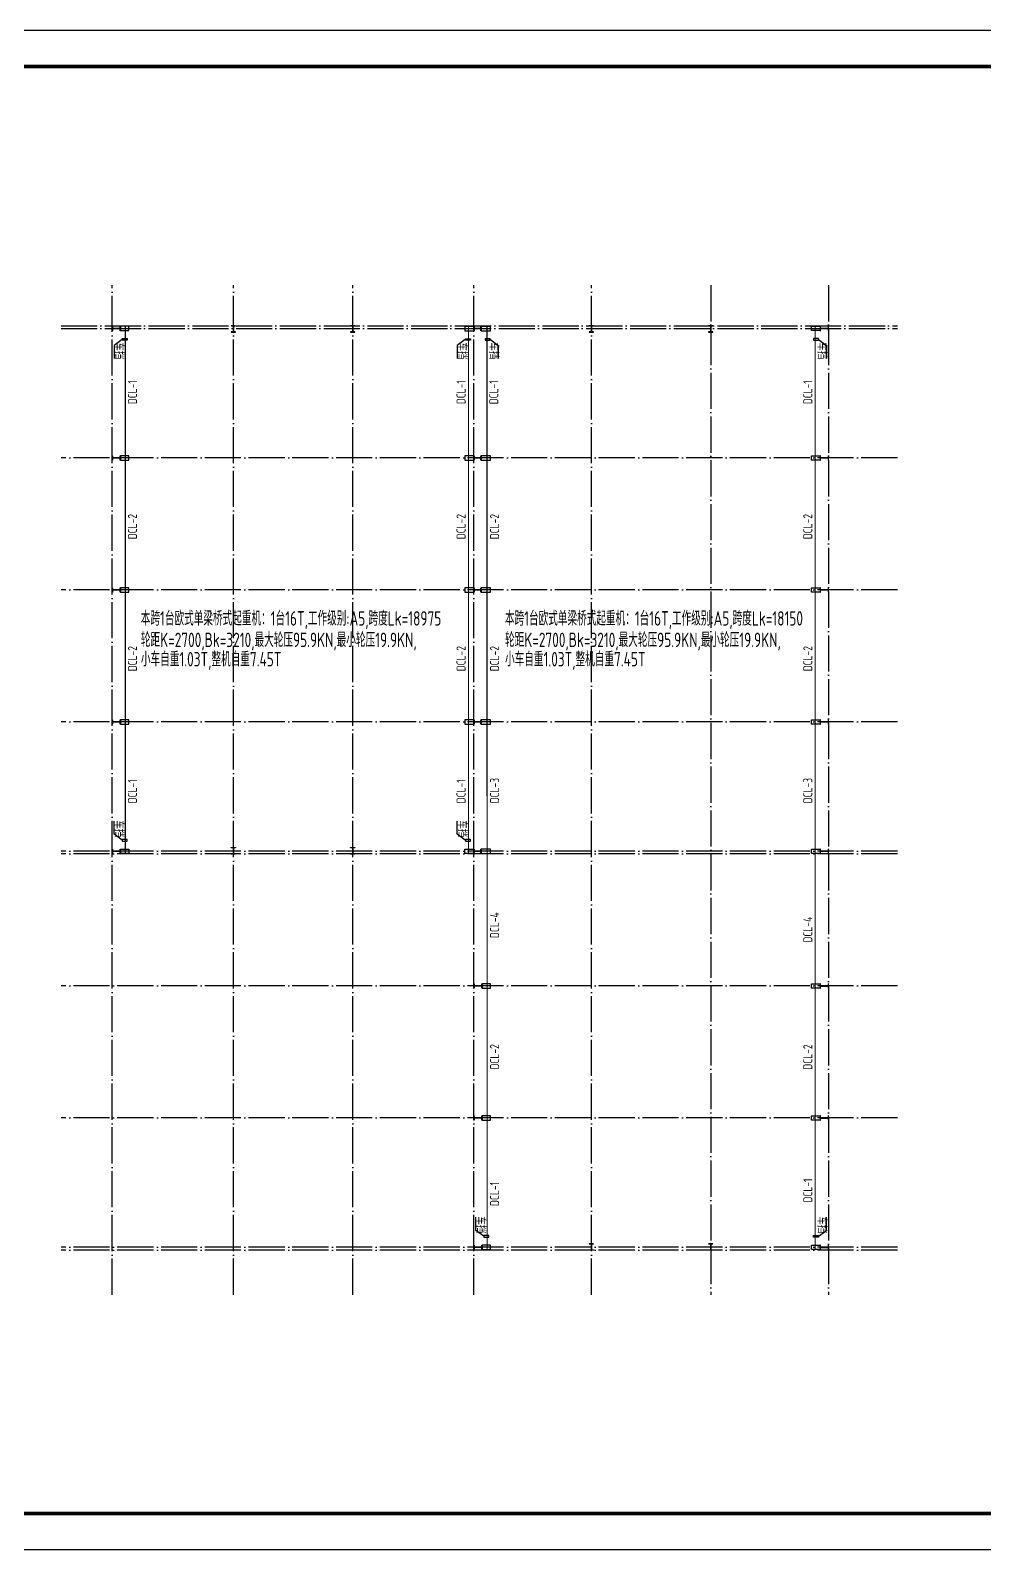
# Model space of a CAD drawing. Extents: x 69728788 to 150163257, y 20675998 to 43663798.
# Drawn here: x 75057096 to 75109863, y 21470288 to 21554288 of the extents above; entities that cross this region are included whole.
import ezdxf
from ezdxf.enums import TextEntityAlignment as Align

# ---------------------------------------------------------------- set-up
doc = ezdxf.new("R2010")
doc.units = 0
doc.header["$LTSCALE"] = 1000
doc.header["$MEASUREMENT"] = 0
doc.linetypes.add('8', pattern=[38, 30, -3, 2, -3])
doc.linetypes.add('DOTE', pattern=[2.42, 2, -0.2, 0.02, -0.2])
for name, color, linetype in [('DOTE', 251, 'DOTE'), ('PUB_TEXT', 7, 'CONTINUOUS'), ('PUB_TITLE', 4, 'CONTINUOUS'), ('R', 1, 'CONTINUOUS'), ('支撑', 4, 'CONTINUOUS'), ('轨道', 32, 'CONTINUOUS'), ('钢柱', 3, 'CONTINUOUS')]:
    doc.layers.add(name, color=color, linetype=linetype)
doc.layers.add('层1000', color=2, linetype='CONTINUOUS', lineweight=35)
doc.styles.add('TSSD_Rein', font='atssdeng.shx', dxfattribs={"width": 0.7, "bigfont": 'atssdchn.shx'})

msp = doc.modelspace()

# ---------------------------------------------------------------- linework, layer by layer
at = {"layer": 'DOTE', "color": 25, "linetype": 'DOTE'}
for p, q in [((75061622.4, 21484376.8), (75061622.4, 21540198.7)), ((75068322.4, 21484376.8), (75068322.4, 21540198.7)), ((75074922.4, 21484376.8), (75074922.4, 21540198.7)), ((75081622.4, 21484376.8), (75081622.4, 21540198.7)), ((75088122.4, 21484376.8), (75088122.4, 21540198.7)), ((75094722.4, 21540198.7), (75094722.4, 21484376.8)), ((75058794.8, 21537952.9), (75105039.8, 21537952.9)), ((75058794.8, 21537802.9), (75105039.8, 21537802.9)), ((75105039.8, 21530652.9), (75058794.8, 21530652.9)), ((75105039.8, 21523352.9), (75058794.8, 21523352.9)), ((75105039.8, 21516052.9), (75058794.8, 21516052.9)), ((75105039.8, 21508902.9), (75058794.8, 21508902.9)), ((75105039.8, 21508752.9), (75058794.8, 21508752.9)), ((75105039.8, 21501452.9), (75058794.8, 21501452.9)), ((75105039.8, 21494152.9), (75058794.8, 21494152.9)), ((75105039.8, 21487002.9), (75058794.8, 21487002.9)), ((75105039.8, 21486852.9), (75058794.8, 21486852.9))]:
    msp.add_line(p, q, dxfattribs=at)
at = {"layer": 'DOTE', "color": 25}
msp.add_line((75101222.4, 21540198.7), (75101222.4, 21484376.8), dxfattribs=at)
at = {"layer": 'PUB_TITLE'}
msp.add_lwpolyline([(75043830.5, 21470287.7), (75162630.5, 21470287.7), (75162630.5, 21554287.7), (75043830.5, 21554287.7)], close=True, dxfattribs=at)
at = {"layer": 'PUB_TITLE', "const_width": 200}
msp.add_lwpolyline([(75048830.5, 21472287.7), (75160630.5, 21472287.7), (75160630.5, 21552287.7), (75048830.5, 21552287.7)], close=True, dxfattribs=at)
at = {"layer": 'R'}
for p, q in [((75062162.9, 21537194.2), (75061723.5, 21536865)), ((75061723.5, 21536865), (75061723.5, 21536143.1)), ((75081137.9, 21537191.2), (75080698.5, 21536862)), ((75080698.5, 21536862), (75080698.5, 21536140.1)), ((75082531.8, 21537191.2), (75082971.2, 21536862)), ((75082971.2, 21536862), (75082971.2, 21536140.1)), ((75100681.8, 21537194.2), (75101121.2, 21536865)), ((75101121.2, 21536865), (75101121.2, 21536143.1)), ((75061723.5, 21509840.7), (75061723.5, 21510562.6)), ((75080698.5, 21509843.7), (75080698.5, 21510565.6)), ((75062162.9, 21509511.5), (75061723.5, 21509840.7)), ((75081137.9, 21509514.5), (75080698.5, 21509843.7)), ((75081723.5, 21487940.7), (75081723.5, 21488662.6)), ((75101121.2, 21487940.7), (75101121.2, 21488662.6)), ((75082162.9, 21487611.5), (75081723.5, 21487940.7)), ((75100681.8, 21487611.5), (75101121.2, 21487940.7))]:
    msp.add_line(p, q, dxfattribs=at)
for points in [[(75062449.4, 21537243.8), (75062449.4, 21537155), (75062173.5, 21537155), (75062173.5, 21537243.8)], [(75081424.3, 21537240.8), (75081424.3, 21537152), (75081148.5, 21537152), (75081148.5, 21537240.8)], [(75082245.4, 21537240.8), (75082245.4, 21537152), (75082521.3, 21537152), (75082521.3, 21537240.8)], [(75100395.4, 21537243.8), (75100395.4, 21537155), (75100671.3, 21537155), (75100671.3, 21537243.8)], [(75062449.4, 21509461.9), (75062449.4, 21509550.7), (75062173.5, 21509550.7), (75062173.5, 21509461.9)], [(75081424.3, 21509464.9), (75081424.3, 21509553.7), (75081148.5, 21509553.7), (75081148.5, 21509464.9)], [(75082449.4, 21487561.9), (75082449.4, 21487650.7), (75082173.5, 21487650.7), (75082173.5, 21487561.9)], [(75100395.4, 21487561.9), (75100395.4, 21487650.7), (75100671.3, 21487650.7), (75100671.3, 21487561.9)]]:
    msp.add_lwpolyline(points, close=True, dxfattribs=at)
at = {"layer": '支撑', "linetype": '8', "ltscale": 100, "const_width": 60}
for points in [[(75062346, 21508782.9), (75062347.4, 21537925.9)], [(75081321, 21508782.9), (75081322.4, 21537922.9)], [(75082348.7, 21486879.9), (75082347.4, 21537922.9)], [(75100498.7, 21486882.9), (75100497.4, 21537925.9)]]:
    msp.add_lwpolyline(points, dxfattribs=at)
at = {"layer": '轨道'}
for points in [[(75062547.4, 21537685.9), (75062547.4, 21537925.9), (75062072.4, 21537925.9), (75062072.4, 21537685.9)], [(75081622.4, 21537682.9), (75081622.4, 21537922.9), (75081122.4, 21537922.9), (75081122.4, 21537682.9)], [(75082547.4, 21537682.9), (75082547.4, 21537922.9), (75082022.4, 21537922.9), (75082022.4, 21537682.9)], [(75100297.4, 21537685.9), (75100297.4, 21537925.9), (75100772.4, 21537925.9), (75100772.4, 21537685.9)], [(75062547.4, 21530532.9), (75062547.4, 21530772.9), (75062072.4, 21530772.9), (75062072.4, 21530532.9)], [(75081622.4, 21530532.9), (75081622.4, 21530772.9), (75081122.4, 21530772.9), (75081122.4, 21530532.9)], [(75082547.4, 21530532.9), (75082547.4, 21530772.9), (75082022.4, 21530772.9), (75082022.4, 21530532.9)], [(75100297.4, 21530532.9), (75100297.4, 21530772.9), (75100772.4, 21530772.9), (75100772.4, 21530532.9)], [(75062547.4, 21523232.9), (75062547.4, 21523472.9), (75062072.4, 21523472.9), (75062072.4, 21523232.9)], [(75081622.4, 21523232.9), (75081622.4, 21523472.9), (75081122.4, 21523472.9), (75081122.4, 21523232.9)], [(75082547.4, 21523232.9), (75082547.4, 21523472.9), (75082022.4, 21523472.9), (75082022.4, 21523232.9)], [(75100297.4, 21523232.9), (75100297.4, 21523472.9), (75100772.4, 21523472.9), (75100772.4, 21523232.9)], [(75062547.4, 21515932.9), (75062547.4, 21516172.9), (75062072.4, 21516172.9), (75062072.4, 21515932.9)], [(75081622.4, 21515932.9), (75081622.4, 21516172.9), (75081122.4, 21516172.9), (75081122.4, 21515932.9)], [(75082547.4, 21515932.9), (75082547.4, 21516172.9), (75082022.4, 21516172.9), (75082022.4, 21515932.9)], [(75100297.4, 21515932.9), (75100297.4, 21516172.9), (75100772.4, 21516172.9), (75100772.4, 21515932.9)], [(75062547.4, 21509019.9), (75062547.4, 21508779.9), (75062072.4, 21508779.9), (75062072.4, 21509019.9)], [(75081622.4, 21509022.9), (75081622.4, 21508782.9), (75081122.4, 21508782.9), (75081122.4, 21509022.9)], [(75082547.4, 21508782.9), (75082547.4, 21509022.9), (75082022.4, 21509022.9), (75082022.4, 21508782.9)], [(75100297.4, 21508782.9), (75100297.4, 21509022.9), (75100772.4, 21509022.9), (75100772.4, 21508782.9)], [(75082547.4, 21501332.9), (75082547.4, 21501572.9), (75082072.4, 21501572.9), (75082072.4, 21501332.9)], [(75100297.4, 21501332.9), (75100297.4, 21501572.9), (75100772.4, 21501572.9), (75100772.4, 21501332.9)], [(75082547.4, 21494032.9), (75082547.4, 21494272.9), (75082072.4, 21494272.9), (75082072.4, 21494032.9)], [(75100297.4, 21494032.9), (75100297.4, 21494272.9), (75100772.4, 21494272.9), (75100772.4, 21494032.9)], [(75082547.4, 21486882.9), (75082547.4, 21487122.9), (75082072.4, 21487122.9), (75082072.4, 21486882.9)], [(75100297.4, 21486882.9), (75100297.4, 21487122.9), (75100772.4, 21487122.9), (75100772.4, 21486882.9)]]:
    msp.add_lwpolyline(points, close=True, dxfattribs=at)
at = {"layer": '钢柱'}
for points in [[(75062072.4, 21537922.9), (75062072.4, 21537682.9), (75062060.4, 21537682.9), (75062060.4, 21537799.9), (75061634.4, 21537799.9), (75061634.4, 21537682.9), (75061622.4, 21537682.9), (75061622.4, 21537922.9), (75061634.4, 21537922.9), (75061634.4, 21537805.9), (75062060.4, 21537805.9), (75062060.4, 21537922.9)], [(75068202.4, 21537602.9), (75068442.4, 21537602.9), (75068442.4, 21537612.9), (75068325.4, 21537612.9), (75068325.4, 21537942.9), (75068442.4, 21537942.9), (75068442.4, 21537952.9), (75068202.4, 21537952.9), (75068202.4, 21537942.9), (75068319.4, 21537942.9), (75068319.4, 21537612.9), (75068202.4, 21537612.9)], [(75074802.4, 21537602.9), (75075042.4, 21537602.9), (75075042.4, 21537612.9), (75074925.4, 21537612.9), (75074925.4, 21537942.9), (75075042.4, 21537942.9), (75075042.4, 21537952.9), (75074802.4, 21537952.9), (75074802.4, 21537942.9), (75074919.4, 21537942.9), (75074919.4, 21537612.9), (75074802.4, 21537612.9)], [(75082022.4, 21537922.9), (75082022.4, 21537682.9), (75082010.4, 21537682.9), (75082010.4, 21537799.9), (75081634.4, 21537799.9), (75081634.4, 21537682.9), (75081622.4, 21537682.9), (75081622.4, 21537922.9), (75081634.4, 21537922.9), (75081634.4, 21537805.9), (75082010.4, 21537805.9), (75082010.4, 21537922.9)], [(75088002.4, 21537602.9), (75088242.4, 21537602.9), (75088242.4, 21537612.9), (75088125.4, 21537612.9), (75088125.4, 21537942.9), (75088242.4, 21537942.9), (75088242.4, 21537952.9), (75088002.4, 21537952.9), (75088002.4, 21537942.9), (75088119.4, 21537942.9), (75088119.4, 21537612.9), (75088002.4, 21537612.9)], [(75094602.4, 21537602.9), (75094842.4, 21537602.9), (75094842.4, 21537612.9), (75094725.4, 21537612.9), (75094725.4, 21537942.9), (75094842.4, 21537942.9), (75094842.4, 21537952.9), (75094602.4, 21537952.9), (75094602.4, 21537942.9), (75094719.4, 21537942.9), (75094719.4, 21537612.9), (75094602.4, 21537612.9)], [(75100772.4, 21537922.9), (75100772.4, 21537682.9), (75100784.4, 21537682.9), (75100784.4, 21537799.9), (75101210.4, 21537799.9), (75101210.4, 21537682.9), (75101222.4, 21537682.9), (75101222.4, 21537922.9), (75101210.4, 21537922.9), (75101210.4, 21537805.9), (75100784.4, 21537805.9), (75100784.4, 21537922.9)], [(75062072.4, 21530772.9), (75062072.4, 21530532.9), (75062060.4, 21530532.9), (75062060.4, 21530649.9), (75061634.4, 21530649.9), (75061634.4, 21530532.9), (75061622.4, 21530532.9), (75061622.4, 21530772.9), (75061634.4, 21530772.9), (75061634.4, 21530655.9), (75062060.4, 21530655.9), (75062060.4, 21530772.9)], [(75082022.4, 21530772.9), (75082022.4, 21530532.9), (75082010.4, 21530532.9), (75082010.4, 21530649.9), (75081634.4, 21530649.9), (75081634.4, 21530532.9), (75081622.4, 21530532.9), (75081622.4, 21530772.9), (75081634.4, 21530772.9), (75081634.4, 21530655.9), (75082010.4, 21530655.9), (75082010.4, 21530772.9)], [(75100772.4, 21530772.9), (75100772.4, 21530532.9), (75100784.4, 21530532.9), (75100784.4, 21530649.9), (75101210.4, 21530649.9), (75101210.4, 21530532.9), (75101222.4, 21530532.9), (75101222.4, 21530772.9), (75101210.4, 21530772.9), (75101210.4, 21530655.9), (75100784.4, 21530655.9), (75100784.4, 21530772.9)], [(75062072.4, 21523472.9), (75062072.4, 21523232.9), (75062060.4, 21523232.9), (75062060.4, 21523349.9), (75061634.4, 21523349.9), (75061634.4, 21523232.9), (75061622.4, 21523232.9), (75061622.4, 21523472.9), (75061634.4, 21523472.9), (75061634.4, 21523355.9), (75062060.4, 21523355.9), (75062060.4, 21523472.9)], [(75082022.4, 21523472.9), (75082022.4, 21523232.9), (75082010.4, 21523232.9), (75082010.4, 21523349.9), (75081634.4, 21523349.9), (75081634.4, 21523232.9), (75081622.4, 21523232.9), (75081622.4, 21523472.9), (75081634.4, 21523472.9), (75081634.4, 21523355.9), (75082010.4, 21523355.9), (75082010.4, 21523472.9)], [(75100772.4, 21523472.9), (75100772.4, 21523232.9), (75100784.4, 21523232.9), (75100784.4, 21523349.9), (75101210.4, 21523349.9), (75101210.4, 21523232.9), (75101222.4, 21523232.9), (75101222.4, 21523472.9), (75101210.4, 21523472.9), (75101210.4, 21523355.9), (75100784.4, 21523355.9), (75100784.4, 21523472.9)], [(75062072.4, 21516172.9), (75062072.4, 21515932.9), (75062060.4, 21515932.9), (75062060.4, 21516049.9), (75061634.4, 21516049.9), (75061634.4, 21515932.9), (75061622.4, 21515932.9), (75061622.4, 21516172.9), (75061634.4, 21516172.9), (75061634.4, 21516055.9), (75062060.4, 21516055.9), (75062060.4, 21516172.9)], [(75082022.4, 21516172.9), (75082022.4, 21515932.9), (75082010.4, 21515932.9), (75082010.4, 21516049.9), (75081634.4, 21516049.9), (75081634.4, 21515932.9), (75081622.4, 21515932.9), (75081622.4, 21516172.9), (75081634.4, 21516172.9), (75081634.4, 21516055.9), (75082010.4, 21516055.9), (75082010.4, 21516172.9)], [(75100772.4, 21516172.9), (75100772.4, 21515932.9), (75100784.4, 21515932.9), (75100784.4, 21516049.9), (75101210.4, 21516049.9), (75101210.4, 21515932.9), (75101222.4, 21515932.9), (75101222.4, 21516172.9), (75101210.4, 21516172.9), (75101210.4, 21516055.9), (75100784.4, 21516055.9), (75100784.4, 21516172.9)], [(75068202.4, 21509102.9), (75068442.4, 21509102.9), (75068442.4, 21509092.9), (75068325.4, 21509092.9), (75068325.4, 21508762.9), (75068442.4, 21508762.9), (75068442.4, 21508752.9), (75068202.4, 21508752.9), (75068202.4, 21508762.9), (75068319.4, 21508762.9), (75068319.4, 21509092.9), (75068202.4, 21509092.9)], [(75074802.4, 21509102.9), (75075042.4, 21509102.9), (75075042.4, 21509092.9), (75074925.4, 21509092.9), (75074925.4, 21508762.9), (75075042.4, 21508762.9), (75075042.4, 21508752.9), (75074802.4, 21508752.9), (75074802.4, 21508762.9), (75074919.4, 21508762.9), (75074919.4, 21509092.9), (75074802.4, 21509092.9)], [(75062072.4, 21509022.9), (75062072.4, 21508782.9), (75062060.4, 21508782.9), (75062060.4, 21508899.9), (75061634.4, 21508899.9), (75061634.4, 21508782.9), (75061622.4, 21508782.9), (75061622.4, 21509022.9), (75061634.4, 21509022.9), (75061634.4, 21508905.9), (75062060.4, 21508905.9), (75062060.4, 21509022.9)], [(75082022.4, 21509022.9), (75082022.4, 21508782.9), (75082010.4, 21508782.9), (75082010.4, 21508899.9), (75081634.4, 21508899.9), (75081634.4, 21508782.9), (75081622.4, 21508782.9), (75081622.4, 21509022.9), (75081634.4, 21509022.9), (75081634.4, 21508905.9), (75082010.4, 21508905.9), (75082010.4, 21509022.9)], [(75100772.4, 21509022.9), (75100772.4, 21508782.9), (75100784.4, 21508782.9), (75100784.4, 21508899.9), (75101210.4, 21508899.9), (75101210.4, 21508782.9), (75101222.4, 21508782.9), (75101222.4, 21509022.9), (75101210.4, 21509022.9), (75101210.4, 21508905.9), (75100784.4, 21508905.9), (75100784.4, 21509022.9)], [(75082072.4, 21501572.9), (75082072.4, 21501332.9), (75082060.4, 21501332.9), (75082060.4, 21501449.9), (75081634.4, 21501449.9), (75081634.4, 21501332.9), (75081622.4, 21501332.9), (75081622.4, 21501572.9), (75081634.4, 21501572.9), (75081634.4, 21501455.9), (75082060.4, 21501455.9), (75082060.4, 21501572.9)], [(75100772.4, 21501572.9), (75100772.4, 21501332.9), (75100784.4, 21501332.9), (75100784.4, 21501449.9), (75101210.4, 21501449.9), (75101210.4, 21501332.9), (75101222.4, 21501332.9), (75101222.4, 21501572.9), (75101210.4, 21501572.9), (75101210.4, 21501455.9), (75100784.4, 21501455.9), (75100784.4, 21501572.9)], [(75082072.4, 21494272.9), (75082072.4, 21494032.9), (75082060.4, 21494032.9), (75082060.4, 21494149.9), (75081634.4, 21494149.9), (75081634.4, 21494032.9), (75081622.4, 21494032.9), (75081622.4, 21494272.9), (75081634.4, 21494272.9), (75081634.4, 21494155.9), (75082060.4, 21494155.9), (75082060.4, 21494272.9)], [(75100772.4, 21494272.9), (75100772.4, 21494032.9), (75100784.4, 21494032.9), (75100784.4, 21494149.9), (75101210.4, 21494149.9), (75101210.4, 21494032.9), (75101222.4, 21494032.9), (75101222.4, 21494272.9), (75101210.4, 21494272.9), (75101210.4, 21494155.9), (75100784.4, 21494155.9), (75100784.4, 21494272.9)], [(75088002.4, 21487202.9), (75088242.4, 21487202.9), (75088242.4, 21487192.9), (75088125.4, 21487192.9), (75088125.4, 21486862.9), (75088242.4, 21486862.9), (75088242.4, 21486852.9), (75088002.4, 21486852.9), (75088002.4, 21486862.9), (75088119.4, 21486862.9), (75088119.4, 21487192.9), (75088002.4, 21487192.9)], [(75094602.4, 21487202.9), (75094842.4, 21487202.9), (75094842.4, 21487192.9), (75094725.4, 21487192.9), (75094725.4, 21486862.9), (75094842.4, 21486862.9), (75094842.4, 21486852.9), (75094602.4, 21486852.9), (75094602.4, 21486862.9), (75094719.4, 21486862.9), (75094719.4, 21487192.9), (75094602.4, 21487192.9)], [(75082072.4, 21487122.9), (75082072.4, 21486882.9), (75082060.4, 21486882.9), (75082060.4, 21486999.9), (75081634.4, 21486999.9), (75081634.4, 21486882.9), (75081622.4, 21486882.9), (75081622.4, 21487122.9), (75081634.4, 21487122.9), (75081634.4, 21487005.9), (75082060.4, 21487005.9), (75082060.4, 21487122.9)], [(75100772.4, 21487122.9), (75100772.4, 21486882.9), (75100784.4, 21486882.9), (75100784.4, 21486999.9), (75101210.4, 21486999.9), (75101210.4, 21486882.9), (75101222.4, 21486882.9), (75101222.4, 21487122.9), (75101210.4, 21487122.9), (75101210.4, 21487005.9), (75100784.4, 21487005.9), (75100784.4, 21487122.9)]]:
    msp.add_lwpolyline(points, close=True, dxfattribs=at)

# ---------------------------------------------------------------- texts
at = {"layer": 'PUB_TEXT', "style": 'TSSD_Rein', "width": 0.8}
for p in [(75061988.1, 21536565.5, 6.9), (75080963.1, 21536562.5, 6.9), (75082699.6, 21536562.5, 6.9), (75100849.6, 21536565.5, 6.9), (75061988.1, 21510140.2, 6.9), (75080963.1, 21510143.2, 6.9), (75081988.1, 21488240.2, 6.9), (75100849.6, 21488240.2, 6.9)]:
    msp.add_text('车挡', height=450, rotation=270, dxfattribs=at).set_placement(p, align=Align.MIDDLE_CENTER)
at = {"layer": 'PUB_TEXT', "style": 'TSSD_Rein', "width": 0.7}
for s, p in [('本跨1台欧式单梁桥式起重机：1台16T,工作级别:A5,跨度Lk=18975', (75063201.8, 21521375.2)), ('本跨1台欧式单梁桥式起重机：1台16T,工作级别:A5,跨度Lk=18150', (75083335.8, 21521375.2)), ('轮距K=2700,Bk=3210,最大轮压95.9KN,最小轮压19.9KN,', (75063209.8, 21520187.9)), ('轮距K=2700,Bk=3210,最大轮压95.9KN,最小轮压19.9KN,', (75083343.9, 21520187.9)), ('小车自重1.03T,整机自重7.45T', (75063209.8, 21519120)), ('小车自重1.03T,整机自重7.45T', (75083343.9, 21519120))]:
    msp.add_text(s, height=800, dxfattribs=at).set_placement(p)
at = {"layer": '层1000', "style": 'TSSD_Rein', "width": 0.8}
for s, p in [('DCL-1', (75062990.4, 21533617.8)), ('DCL-1', (75081159.6, 21533617.8)), ('DCL-1', (75082968.4, 21533614.8)), ('DCL-1', (75100335.1, 21533617.8)), ('DCL-2', (75062990.4, 21526152.2)), ('DCL-2', (75081159.6, 21526152.2)), ('DCL-2', (75083012.4, 21526152.2)), ('DCL-2', (75100335.1, 21526152.2)), ('DCL-2', (75062990.4, 21518852.2)), ('DCL-2', (75081159.6, 21518852.2)), ('DCL-2', (75083012.4, 21518852.2)), ('DCL-2', (75100335.1, 21518852.2)), ('DCL-1', (75062990.4, 21511552.2)), ('DCL-1', (75081159.6, 21511552.2)), ('DCL-3', (75083012.4, 21511552.2)), ('DCL-3', (75100335.1, 21511552.2)), ('DCL-4', (75083012.4, 21504102.2)), ('DCL-4', (75100335.1, 21503851.9)), ('DCL-2', (75083012.4, 21496834.6)), ('DCL-2', (75100335.1, 21496824.1)), ('DCL-1', (75100335.1, 21489479.6)), ('DCL-1', (75083012.4, 21489285.6))]:
    msp.add_text(s, height=500, rotation=90, dxfattribs=at).set_placement(p)

doc.saveas('drawing.dxf')
